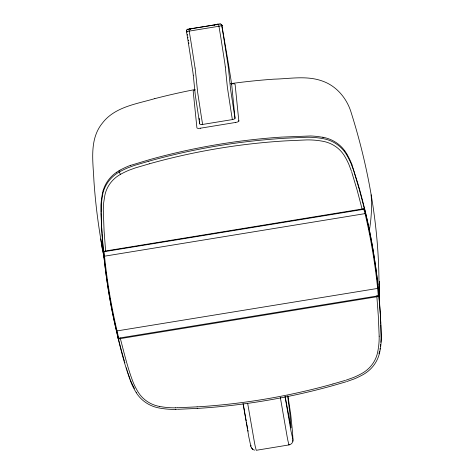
<?xml version="1.0" encoding="UTF-8"?>
<svg xmlns="http://www.w3.org/2000/svg" width="474" height="474" viewBox="0 0 474 474"><rect width="100%" height="100%" fill="white"/><g stroke="black" fill="none" stroke-linecap="round" stroke-linejoin="round"><path stroke-width="0.71" d="M379.289 300.125L379.384 285.36L379.33 292.334M247.689 403.463L254.342 441.827A36.03 0.652 80.7 0 0 255.148 446.022L256.238 450.3L289.051 444.914L290.71 444.274L292.103 442.994L292.879 441.264L292.962 439.06L292.446 431.322L290.781 414.874L287.955 395.938M292.879 441.264L292.914 440.156M378.999 284.91C378.969 225.991 368.523 167.162 350.695 111.076C346.251 97.703 336.173 85.936 322.699 81.172C307.093 75.336 290.171 78.767 274.031 79.152A634.65 613.682 -5.4 0 0 230.968 83.608M216.322 24.529L214.331 24.891L214.337 25.347M289.104 444.535L289.004 444.956L287.914 440.678A36.03 0.652 80.7 0 1 287.108 436.477L280.335 397.419M380.48 316.028L378.252 288.293A629.638 609.303 -5.3 0 0 365.691 213.513L103.942 256.286A629.638 609.303 -5.3 0 0 116.456 331.018C120.449 348.74 124.958 366.443 131.428 383.43A83.365 80.669 -5.3 0 0 135.783 391.927L136.749 393.473A34.276 33.168 -5.3 0 0 158.95 407.96A80.645 78.044 -5.3 0 0 175.516 409.394M369.323 230.565C371.338 218.775 372.049 206.747 371.106 194.814M193.262 75.147A62.053 1.12 80.7 0 0 192.794 71.402L188.285 42.376A79.839 1.44 80.7 0 0 186.389 31.041A1.558 1.558 0 0 1 187.674 29.24L187.988 29.192M235.021 118.139L235.015 118.103A87.998 1.588 80.7 0 1 234.067 112.237L230.595 89.456L228.557 69.417A62.053 1.12 80.7 0 0 228.083 65.643L223.574 36.617A79.839 1.44 80.7 0 0 221.672 25.282A1.558 1.558 0 0 0 219.883 23.978L220.197 23.937M292.932 439.451L291.036 431.299L285.034 396.631M378.246 288.322L116.456 331.018M191.318 28.612L189.63 28.659A115.466 2.08 80.7 0 1 189.896 29.033A1.558 1.552 -20.2 0 1 190.779 29.169M186.513 30.745L186.389 31.023A3.099 0.539 -9.4 0 0 189.179 31.118L218.941 26.254A3.099 0.539 -9.5 0 0 220.57 25.869A3.128 0.533 -9.6 0 0 221.672 25.264L221.945 25.146M218.129 24.02L218.265 24.073A99.007 1.783 80.7 0 1 218.413 24.399M118.382 171.12L120.052 170.184M232.515 119.602A3.081 0.954 -9.3 0 0 234.357 118.95L234.654 118.719A3.496 1.013 -9.8 0 0 235.009 118.251M218.052 24.121L216.47 24.5M219.859 23.996L219.029 24.198M130.729 165.319L149.962 159.525A632.541 612.135 -5.3 0 1 281.526 137.099L310.594 135.967A81.641 78.962 -5.2 0 1 322.284 137.229M346.073 380.142L353.438 377.523A81.19 78.566 -5.3 0 0 362.006 373.37L363.511 372.487A32.096 31.059 -5.3 0 0 377.642 352.271A78.471 75.941 -5.3 0 0 379.182 336.659M346.66 381.611L354.232 378.916A83.365 80.669 -5.3 0 0 363.037 374.65L364.636 373.708A34.276 33.168 -5.3 0 0 379.733 352.123A80.645 78.044 -5.3 0 0 381.315 336.072M345.368 380.355L332.949 383.964M345.949 381.825L333.489 385.445A632.292 611.881 -5.3 0 1 197.196 408.428M363.884 208.702L364.293 208.596A6.879 0.308 77.4 0 1 365.673 213.229M148.854 161.196L134.527 165.385L128.11 167.725A83.365 80.669 -5.3 0 0 119.312 171.991A34.229 33.121 -5.3 0 0 102.627 194.524L101.312 203.506L101.098 212.459M149.5 163.773L135.386 167.897L129.011 170.213A81.19 78.566 -5.3 0 0 120.437 174.373A32.048 31.017 -5.3 0 0 104.813 195.466L103.676 202.748L103.285 209.609L104.061 230.565L105.649 251.427L104.304 251.635M363.771 208.738L105.572 250.989M154.832 98.604C136.453 104.049 114.678 106.828 102.266 123.281C89.088 139.552 93.105 161.634 93.923 180.819A635.006 614.529 -5.9 0 0 100.761 238.932L101.88 247.073L104.446 258.845M232.301 119.59L232.361 119.578A94.065 1.695 80.7 0 1 231.182 112.267L227.396 87.459L225.31 67.041M231.993 119.655L202.825 124.407M221.974 25.91L228.178 62.313A99.724 1.795 80.7 0 1 230.008 73.731L231.626 83.951M200.401 128.205L235.572 122.464M200.52 128.187L200.342 128.217A4.076 1.268 -11.3 0 1 199.193 128.353A3.431 1.078 -11.4 0 1 196.906 127.773L193.208 91.346A5.641 1.446 -11.2 0 1 193.386 90.818A3.875 1.019 -11.2 0 1 195.092 89.953M105.655 251.445L363.659 209.318M120.295 338.626L376.877 296.754L376.765 296.054L120.183 337.903C124.17 353.077 127.725 368.511 133.49 383.146A81.19 78.566 -5.3 0 0 137.733 391.423L138.633 392.869A32.096 31.059 -5.3 0 0 159.424 406.431M188.936 29.115L188.581 29.169M188.474 29.181L187.704 29.252M191.395 28.6L193.22 28.333L193.38 28.677M187.034 32.321L186.975 31.616M202.676 124.425L202.635 124.431A94.065 1.695 80.7 0 1 201.42 117.119L197.64 92.312L195.549 71.9A57.561 1.037 80.7 0 0 195.075 68.108M230.974 83.934L231.709 83.857M197.125 406.852L177.46 407.759M197.196 408.41L177.466 409.323M177.163 407.764L175.54 407.812M176.725 409.346L175.516 409.376M322.296 137.176L323.268 137.353M250.864 446.775L252.814 449.405L254.544 450.176M251.528 448.013L252.814 449.405M119.661 170.924L119.478 170.705A3.65 0.373 60.9 0 0 119.187 170.664M103.895 256.25L101.738 229.262M346.441 153.38L345.973 152.61A34.264 32.955 2.9 0 0 344.859 151.028M346.565 153.588L346.927 154.216M120.437 174.367L119.306 171.991M351.886 164.525L358.308 185.032A632.363 611.946 -5.3 0 1 373.156 250.432L375.692 267.01A632.506 612.082 -5.3 0 1 379.781 305.795L380.586 317.912M129.882 378.596L130.048 379.028M129.562 377.737L129.26 376.871M129.106 376.439L128.815 375.562M353.551 170.213L350.873 163.115A83.128 80.444 -5.3 0 0 346.861 155.223L345.599 153.167A34.276 33.168 -5.3 0 0 323.392 138.686A80.645 78.044 -5.3 0 0 306.826 137.247L285.147 138.23A632.298 611.881 -5.3 0 0 148.848 161.19M351.518 171.392L348.917 164.496A80.953 78.34 -5.3 0 0 345.007 156.811L343.816 154.868A32.096 31.059 -5.3 0 0 323.025 141.305A78.477 75.941 -5.3 0 0 306.909 139.907L285.324 140.891A630.118 609.771 -5.3 0 0 149.494 163.761M128.673 375.13L128.407 374.276M353.817 171.049L359.322 189.487L364.352 208.596A0.622 0.616 -27.3 0 1 363.842 209.348L365.099 213.81A629.016 608.705 -5.3 0 1 377.648 288.512L378.24 295.035A0.622 0.498 -5.3 0 1 378.945 295.468M351.779 172.222L357.23 190.471L362.237 209.561M128.01 373.002L128.205 373.636M127.524 371.45L127.684 371.966M127.038 369.892L127.198 370.413M126.416 367.848L126.724 368.855M124.621 361.822L124.917 362.829M248.139 431.216L247.967 430.362M247.683 428.899L247.357 427.222M247.244 426.618L246.883 424.668M246.498 422.535L246.758 423.981M245.888 419.135L246.207 420.924M245.805 418.672L245.39 416.308M245.307 415.822L244.945 413.743M244.412 410.662L244.839 413.132M285.123 396.311L291.06 427.886L289.792 412.599L287.653 395.986M243.322 404.298L243.435 404.944M243.541 405.584L243.873 407.504M243.98 408.144L244.306 410.034M243.038 403.481L248.826 436.975L250.87 446.437L250.965 445.287M187.378 34.418L187.497 35.117M187.846 37.215L187.959 37.92M188.308 40.023L188.421 40.723M188.771 42.832L188.895 43.59M376.824 296.434L376.83 296.493A2.222 0.782 -8.4 0 0 378.927 295.474M195.057 67.995L191.069 42.376A77.244 1.392 80.7 0 0 189.179 31.112L189.037 29.104L218.508 24.293L218.941 26.254A77.244 1.392 80.7 0 1 220.825 37.523L224.818 63.137A57.561 1.037 80.7 0 1 225.292 66.953M193.268 75.176L195.312 95.215L198.784 117.996A87.992 1.588 80.7 0 0 199.738 123.921M238.831 120.929L238.766 120.331M238.748 120.183L235.11 84.431A4.059 1.043 -7.8 0 0 231.916 83.797M235.009 118.05L231.632 84.017M199.726 123.809L199.424 120.876M199.317 119.798L199.151 118.18M376.877 296.754L378.299 315.767L379.123 334.946M101.987 232.787L101.62 227.153M101.78 229.203L101.406 222.934M380.444 316.229L381.25 334.324M101.632 226.371L101.312 220.831M380.581 318.842L380.794 323.41M101.454 222.602L101.229 218.721M380.847 324.714L381.114 338.507A81.641 79.01 -4.8 0 1 380.871 342.341M101.359 220.244L101.039 213.359M101.282 218.354L101.003 205.017A81.878 79.235 -5.3 0 1 102.313 194.139L102.491 193.191A34.264 33.044 -12.2 0 1 103.154 190.447M381.262 334.614L381.292 336.072M379.129 335.231L379.159 336.659M379.401 283.511L379.431 296.404M379.372 281.675L379.437 294.544M379.39 281.307L379.401 292.701M372.854 250.124A3.65 0.918 -9.5 0 1 373.145 250.432M116.764 172.222A34.264 32.795 -9.3 0 1 118.417 171.179M103.178 190.453A34.264 33.174 -4.8 0 1 116.723 172.169M124.324 360.815A632.529 612.106 -5.3 0 1 101.963 233.475M134.509 388.538A81.67 79.01 -4.7 0 1 130.391 379.875M136.767 392.395A34.264 33.304 -14.8 0 1 136.631 392.194M379.526 351.133A34.264 33.233 2.3 0 1 378.916 353.527M380.658 344.355A81.641 79.01 -4.8 0 1 380.379 346.423M380.047 348.479A81.641 79.01 -4.8 0 1 379.929 349.16M346.95 154.204A81.67 79.057 -6.3 0 1 351.915 164.514M344.894 151.005A34.264 33.174 -5.7 0 0 326.094 137.999A34.264 32.86 -3 0 0 323.28 137.312M120.023 170.13A81.67 79.105 -5 0 1 130.7 165.248M103.397 251.179A0.622 0.616 -5.2 0 0 104.114 251.73L104.529 256.327A629.016 608.705 -5.3 0 0 117.078 331.036L118.512 337.423A0.622 0.498 -10.5 0 0 117.99 338.051M120.301 338.709A2.222 1.126 -24.9 0 1 118.115 338.027M103.451 251.238A2.222 0.326 -8.2 0 1 104.108 250.959M332.949 383.976A630.118 609.771 -5.3 0 1 197.125 406.864M175.54 407.83A78.477 75.941 -5.3 0 1 159.43 406.414M120.195 337.956A1.541 0.907 -28 0 1 118.553 337.411M378.252 295.035A1.541 0.604 -9.7 0 1 376.759 295.77M104.067 256.926A635.012 614.541 -6 0 1 103.782 255.492M103.362 253.335A635.012 614.541 -6 0 1 100.755 238.932M154.838 98.628A634.65 613.682 -5.4 0 1 195.033 89.533M238.979 120.917A3.703 1.138 -7.9 0 1 235.625 122.44M202.12 124.508A3.306 0.966 -9.8 0 1 200.099 124.312M202.475 124.573A2.708 0.859 -10.1 0 1 202.037 124.609M186.886 31.521A85.622 1.541 80.7 0 1 186.916 31.616M221.945 25.152A85.622 1.541 80.7 0 1 222.199 25.857A1.558 1.541 -16.2 0 0 221.157 24.648M216.979 24.867A1.558 1.558 0 0 1 218.081 24.103M214.325 24.885A139.475 7.021 -9.3 0 1 193.226 28.327M190.744 29.05A4.201 0.385 -6.1 0 1 190.329 29.027M189.564 28.754A1.558 1.558 0 0 1 190.85 29.127M230.927 83.43A4.219 1.102 -10.1 0 1 231.596 83.874"/></g></svg>
